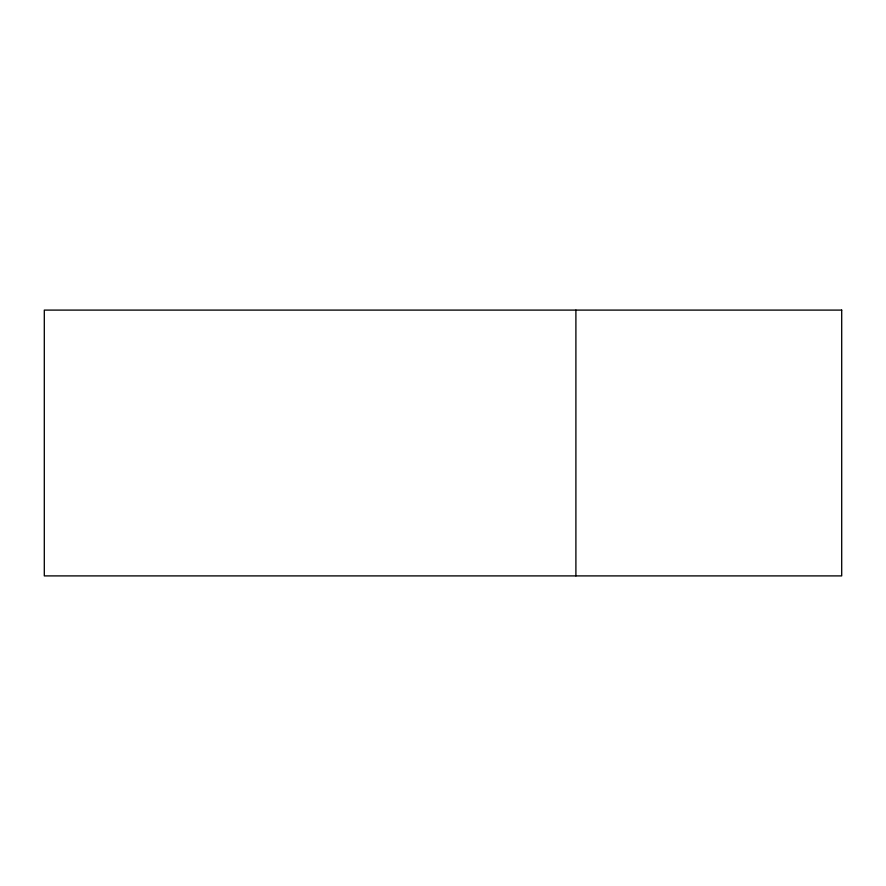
<?xml version="1.0" encoding="UTF-8"?>
<svg xmlns="http://www.w3.org/2000/svg" width="886" height="886" viewBox="0 0 886 886"><rect width="100%" height="100%" fill="white"/><g stroke="black" fill="none" stroke-linecap="round" stroke-linejoin="round"><path stroke-width="1.33" d="M575.9 310.1L575.9 575.9M841.7 310.1L44.3 310.1L44.3 575.9L841.7 575.9L841.7 310.1"/></g></svg>
